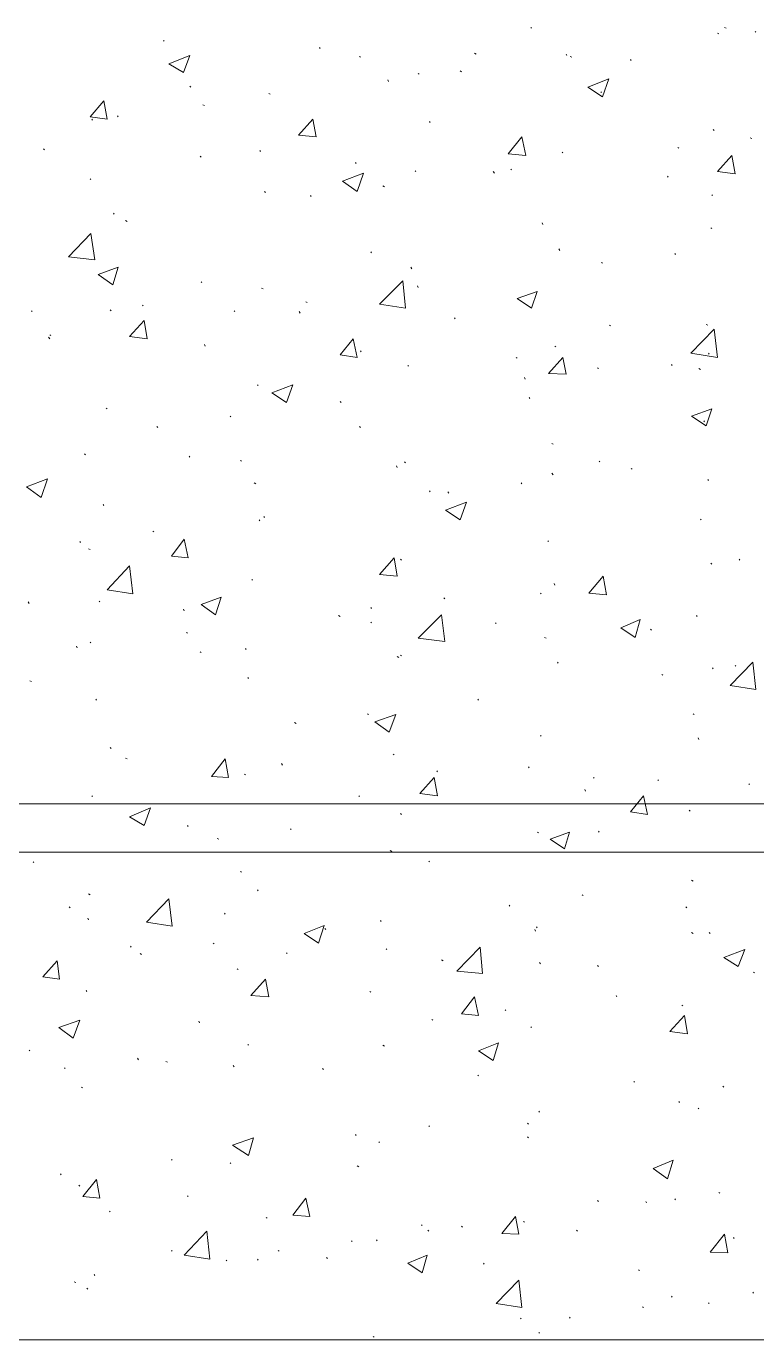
# Model space of a CAD drawing. Header units: millimetres. Extents: x 2928 to 3112, y 1220 to 1280.
# Drawn here: x 2967.323 to 2968.837, y 1240.79 to 1243.511 of the extents above; entities that cross this region are included whole.
import ezdxf

# ---------------------------------------------------------------- set-up
doc = ezdxf.new("R2010")
doc.units = ezdxf.units.MM

msp = doc.modelspace()

# ---------------------------------------------------------------- linework, layer by layer
at = {"color": 253, "linetype": 'Continuous', "lineweight": 5, "true_color": 0x9a9a9a}
for points in [[(2940.97965, 1262.56226), (2981.54689, 1262.56226), (2981.54689, 1240.79028), (2940.97965, 1240.79028)], [(2941.98633, 1261.55224), (2980.53854, 1261.55224), (2980.53854, 1241.8003), (2941.98633, 1241.8003)]]:
    msp.add_lwpolyline(points, close=True, dxfattribs=at)
msp.add_lwpolyline([(2961.3116, 1241.9003), (2980.43854, 1241.9003), (2980.43854, 1247.74538), (2972.27343, 1247.74538), (2972.27343, 1256.61384), (2980.43854, 1256.61384), (2980.43854, 1261.45224), (2961.3116, 1261.45224), (2961.3116, 1249.1904)], dxfattribs=at)
at = {"color": 92, "linetype": 'Continuous', "lineweight": 13, "true_color": 0x00b800}
for points in [[(2968.37004, 1243.50699), (2968.36837, 1243.50865), (2968.36837, 1243.50865)], [(2968.75838, 1243.49532), (2968.75504, 1243.49699), (2968.75504, 1243.49699)], [(2968.77338, 1243.50699), (2968.77004, 1243.50865), (2968.77004, 1243.50865)], [(2968.83504, 1243.49865), (2968.83338, 1243.50032), (2968.83338, 1243.50032)], [(2967.60836, 1243.48032), (2967.60669, 1243.48199), (2967.60669, 1243.48199)], [(2967.9317, 1243.46532), (2967.93003, 1243.46699), (2967.93003, 1243.46699)], [(2967.61836, 1243.43365), (2967.66169, 1243.45032), (2967.66169, 1243.45032)], [(2967.64836, 1243.41532), (2967.66169, 1243.45032), (2967.66169, 1243.45032)], [(2968.01503, 1243.44699), (2968.01337, 1243.44865), (2968.01337, 1243.44865)], [(2968.25504, 1243.45365), (2968.2517, 1243.45532), (2968.2517, 1243.45532)], [(2968.44337, 1243.45032), (2968.4417, 1243.45365), (2968.4417, 1243.45365)], [(2968.45337, 1243.44699), (2968.45004, 1243.44865), (2968.45004, 1243.44865)], [(2968.57671, 1243.44032), (2968.57504, 1243.44199), (2968.57504, 1243.44199)], [(2967.61836, 1243.43365), (2967.64836, 1243.41532), (2967.64836, 1243.41532)], [(2968.1367, 1243.41199), (2968.13503, 1243.41365), (2968.13503, 1243.41365)], [(2968.22503, 1243.41699), (2968.2217, 1243.41865), (2968.2217, 1243.41865)], [(2967.66336, 1243.38532), (2967.66169, 1243.38698), (2967.66169, 1243.38698)], [(2968.07337, 1243.39699), (2968.0717, 1243.40032), (2968.0717, 1243.40032)], [(2968.48671, 1243.38532), (2968.53004, 1243.40199), (2968.53004, 1243.40199)], [(2968.48671, 1243.38532), (2968.51671, 1243.36532), (2968.51671, 1243.36532)], [(2968.51671, 1243.36532), (2968.53004, 1243.40199), (2968.53004, 1243.40199)], [(2967.45502, 1243.32365), (2967.48336, 1243.35698), (2967.48336, 1243.35698)], [(2967.49002, 1243.31865), (2967.48336, 1243.35698), (2967.48336, 1243.35698)], [(2967.82836, 1243.37032), (2967.82503, 1243.37198), (2967.82503, 1243.37198)], [(2968.51504, 1243.37365), (2968.51337, 1243.37532), (2968.51337, 1243.37532)], [(2967.69169, 1243.34698), (2967.68836, 1243.34865), (2967.68836, 1243.34865)], [(2967.45502, 1243.32365), (2967.49002, 1243.31865), (2967.49002, 1243.31865)], [(2967.46002, 1243.31698), (2967.45836, 1243.31865), (2967.45836, 1243.31865)], [(2967.51336, 1243.32365), (2967.51169, 1243.32532), (2967.51169, 1243.32532)], [(2967.8867, 1243.28532), (2967.9167, 1243.31865), (2967.9167, 1243.31865)], [(2967.92336, 1243.28198), (2967.9167, 1243.31865), (2967.9167, 1243.31865)], [(2968.16003, 1243.31198), (2968.15837, 1243.31365), (2968.15837, 1243.31365)], [(2967.8867, 1243.28532), (2967.92336, 1243.28198), (2967.92336, 1243.28198)], [(2968.3217, 1243.24698), (2968.35004, 1243.28198), (2968.35004, 1243.28198)], [(2968.35837, 1243.24365), (2968.35004, 1243.28198), (2968.35004, 1243.28198)], [(2968.74838, 1243.29532), (2968.74671, 1243.29698), (2968.74671, 1243.29698)], [(2968.82671, 1243.27865), (2968.82338, 1243.28032), (2968.82338, 1243.28032)], [(2967.36002, 1243.25532), (2967.35836, 1243.25698), (2967.35836, 1243.25698)], [(2967.80836, 1243.25198), (2967.8067, 1243.25365), (2967.8067, 1243.25365)], [(2968.43504, 1243.24865), (2968.43337, 1243.25032), (2968.43337, 1243.25032)], [(2968.67504, 1243.25865), (2968.67337, 1243.26032), (2968.67337, 1243.26032)], [(2967.68503, 1243.24032), (2967.68336, 1243.24198), (2967.68336, 1243.24198)], [(2968.0067, 1243.22698), (2968.00503, 1243.22865), (2968.00503, 1243.22865)], [(2968.3217, 1243.24698), (2968.35837, 1243.24365), (2968.35837, 1243.24365)], [(2968.75504, 1243.21032), (2968.78504, 1243.24365), (2968.78504, 1243.24365)], [(2968.79171, 1243.20532), (2968.78504, 1243.24365), (2968.78504, 1243.24365)], [(2967.45669, 1243.19365), (2967.45502, 1243.19532), (2967.45502, 1243.19532)], [(2967.97836, 1243.19032), (2968.0217, 1243.20698), (2968.0217, 1243.20698)], [(2968.00837, 1243.16865), (2968.0217, 1243.20698), (2968.0217, 1243.20698)], [(2968.13003, 1243.21032), (2968.12837, 1243.21198), (2968.12837, 1243.21198)], [(2968.29337, 1243.20698), (2968.29004, 1243.21032), (2968.29004, 1243.21032)], [(2968.32837, 1243.21365), (2968.3267, 1243.21532), (2968.3267, 1243.21532)], [(2968.65337, 1243.19865), (2968.65171, 1243.20032), (2968.65171, 1243.20032)], [(2968.75504, 1243.21032), (2968.79171, 1243.20532), (2968.79171, 1243.20532)], [(2967.81836, 1243.16698), (2967.8167, 1243.16865), (2967.8167, 1243.16865)], [(2967.97836, 1243.19032), (2968.00837, 1243.16865), (2968.00837, 1243.16865)], [(2968.06503, 1243.17865), (2968.0617, 1243.18032), (2968.0617, 1243.18032)], [(2967.91336, 1243.15865), (2967.9117, 1243.16031), (2967.9117, 1243.16031)], [(2968.74504, 1243.16031), (2968.74338, 1243.16198), (2968.74338, 1243.16198)], [(2967.50502, 1243.12198), (2967.50336, 1243.12365), (2967.50336, 1243.12365)], [(2967.53169, 1243.10698), (2967.52836, 1243.10865), (2967.52836, 1243.10865)], [(2968.39337, 1243.10031), (2968.3917, 1243.10365), (2968.3917, 1243.10365)], [(2968.74338, 1243.09198), (2968.74171, 1243.09365), (2968.74171, 1243.09365)], [(2967.41002, 1243.03365), (2967.45669, 1243.08198), (2967.45669, 1243.08198)], [(2967.46502, 1243.02698), (2967.45669, 1243.08198), (2967.45669, 1243.08198)], [(2967.41002, 1243.03365), (2967.46502, 1243.02698), (2967.46502, 1243.02698)], [(2968.03837, 1243.04198), (2968.0367, 1243.04365), (2968.0367, 1243.04365)], [(2968.42837, 1243.04698), (2968.4267, 1243.05031), (2968.4267, 1243.05031)], [(2968.66837, 1243.03865), (2968.66671, 1243.04031), (2968.66671, 1243.04031)], [(2967.47169, 1242.99698), (2967.51336, 1243.01198), (2967.51336, 1243.01198)], [(2967.50169, 1242.97531), (2967.51336, 1243.01198), (2967.51336, 1243.01198)], [(2968.1217, 1243.00865), (2968.12003, 1243.01198), (2968.12003, 1243.01198)], [(2968.51671, 1243.02031), (2968.51504, 1243.02198), (2968.51504, 1243.02198)], [(2967.47169, 1242.99698), (2967.50169, 1242.97531), (2967.50169, 1242.97531)], [(2967.68669, 1242.98031), (2967.68503, 1242.98198), (2967.68503, 1242.98198)], [(2968.05503, 1242.93531), (2968.10337, 1242.98365), (2968.10337, 1242.98365)], [(2968.10837, 1242.92698), (2968.10337, 1242.98365), (2968.10337, 1242.98365)], [(2967.81336, 1242.96698), (2967.81003, 1242.96865), (2967.81003, 1242.96865)], [(2968.13503, 1242.97031), (2968.13337, 1242.97365), (2968.13337, 1242.97365)], [(2968.34004, 1242.94698), (2968.3817, 1242.96198), (2968.3817, 1242.96198)], [(2968.37004, 1242.92698), (2968.3817, 1242.96198), (2968.3817, 1242.96198)], [(2967.33502, 1242.92031), (2967.33336, 1242.92198), (2967.33336, 1242.92198)], [(2967.49836, 1242.92198), (2967.49669, 1242.92364), (2967.49669, 1242.92364)], [(2967.56503, 1242.93198), (2967.56336, 1242.93365), (2967.56336, 1242.93365)], [(2967.75503, 1242.92031), (2967.75336, 1242.92198), (2967.75336, 1242.92198)], [(2967.90503, 1242.93865), (2967.9017, 1242.94031), (2967.9017, 1242.94031)], [(2968.05503, 1242.93531), (2968.10837, 1242.92698), (2968.10837, 1242.92698)], [(2968.34004, 1242.94698), (2968.37004, 1242.92698), (2968.37004, 1242.92698)], [(2967.53669, 1242.86864), (2967.56669, 1242.90198), (2967.56669, 1242.90198)], [(2967.57336, 1242.86364), (2967.56669, 1242.90198), (2967.56669, 1242.90198)], [(2967.89003, 1242.91698), (2967.88836, 1242.92031), (2967.88836, 1242.92031)], [(2968.2117, 1242.90531), (2968.21003, 1242.90698), (2968.21003, 1242.90698)], [(2967.37336, 1242.87031), (2967.37169, 1242.87198), (2967.37169, 1242.87198)], [(2967.53669, 1242.86864), (2967.57336, 1242.86364), (2967.57336, 1242.86364)], [(2968.53337, 1242.89031), (2968.53171, 1242.89198), (2968.53171, 1242.89198)], [(2968.70004, 1242.83364), (2968.74838, 1242.88364), (2968.74838, 1242.88364)], [(2968.73504, 1242.89198), (2968.73171, 1242.89364), (2968.73171, 1242.89364)], [(2968.75504, 1242.82531), (2968.74838, 1242.88364), (2968.74838, 1242.88364)], [(2967.37169, 1242.86364), (2967.36836, 1242.86698), (2967.36836, 1242.86698)], [(2967.69336, 1242.84864), (2967.69169, 1242.85198), (2967.69169, 1242.85198)], [(2967.97336, 1242.83031), (2968.00003, 1242.86364), (2968.00003, 1242.86364)], [(2968.00837, 1242.82531), (2968.00003, 1242.86364), (2968.00003, 1242.86364)], [(2968.42004, 1242.84698), (2968.41837, 1242.84864), (2968.41837, 1242.84864)], [(2967.97336, 1242.83031), (2968.00837, 1242.82531), (2968.00837, 1242.82531)], [(2968.0167, 1242.83698), (2968.01503, 1242.83864), (2968.01503, 1242.83864)], [(2968.34004, 1242.82364), (2968.33837, 1242.82531), (2968.33837, 1242.82531)], [(2968.40504, 1242.79198), (2968.43504, 1242.82531), (2968.43504, 1242.82531)], [(2968.4417, 1242.79031), (2968.43504, 1242.82531), (2968.43504, 1242.82531)], [(2968.70004, 1242.83364), (2968.75504, 1242.82531), (2968.75504, 1242.82531)], [(2968.73838, 1242.83198), (2968.73671, 1242.83364), (2968.73671, 1242.83364)], [(2968.11503, 1242.80698), (2968.11337, 1242.80864), (2968.11337, 1242.80864)], [(2968.40504, 1242.79198), (2968.4417, 1242.79031), (2968.4417, 1242.79031)], [(2968.50837, 1242.80198), (2968.50671, 1242.80364), (2968.50671, 1242.80364)], [(2968.66171, 1242.80864), (2968.66004, 1242.81031), (2968.66004, 1242.81031)], [(2968.72004, 1242.80031), (2968.71671, 1242.80198), (2968.71671, 1242.80198)], [(2967.80336, 1242.76698), (2967.8017, 1242.76864), (2967.8017, 1242.76864)], [(2967.8317, 1242.75198), (2967.87503, 1242.76864), (2967.87503, 1242.76864)], [(2967.8617, 1242.73198), (2967.87503, 1242.76864), (2967.87503, 1242.76864)], [(2968.3567, 1242.78031), (2968.35504, 1242.78364), (2968.35504, 1242.78364)], [(2967.8317, 1242.75198), (2967.8617, 1242.73198), (2967.8617, 1242.73198)], [(2967.97503, 1242.73198), (2967.97336, 1242.73364), (2967.97336, 1242.73364)], [(2968.3667, 1242.74031), (2968.36504, 1242.74198), (2968.36504, 1242.74198)], [(2967.49002, 1242.71864), (2967.48836, 1242.72031), (2967.48836, 1242.72031)], [(2968.70171, 1242.70364), (2968.74338, 1242.71864), (2968.74338, 1242.71864)], [(2968.73171, 1242.68364), (2968.74338, 1242.71864), (2968.74338, 1242.71864)], [(2967.59503, 1242.68031), (2967.59336, 1242.68197), (2967.59336, 1242.68197)], [(2967.74669, 1242.70198), (2967.74503, 1242.70364), (2967.74503, 1242.70364)], [(2968.01503, 1242.68031), (2968.01337, 1242.68197), (2968.01337, 1242.68197)], [(2968.70171, 1242.70364), (2968.73171, 1242.68364), (2968.73171, 1242.68364)], [(2968.72838, 1242.69197), (2968.72671, 1242.69364), (2968.72671, 1242.69364)], [(2967.44502, 1242.62364), (2967.44336, 1242.62531), (2967.44336, 1242.62531)], [(2968.41504, 1242.64531), (2968.4117, 1242.64697), (2968.4117, 1242.64697)], [(2967.66169, 1242.61864), (2967.66003, 1242.62031), (2967.66003, 1242.62031)], [(2967.76836, 1242.61031), (2967.7667, 1242.61197), (2967.7667, 1242.61197)], [(2968.0917, 1242.59697), (2968.09003, 1242.60031), (2968.09003, 1242.60031)], [(2968.10837, 1242.60697), (2968.1067, 1242.60864), (2968.1067, 1242.60864)], [(2968.51171, 1242.60864), (2968.51004, 1242.61031), (2968.51004, 1242.61031)], [(2968.57837, 1242.59364), (2968.57671, 1242.59531), (2968.57671, 1242.59531)], [(2967.32336, 1242.55697), (2967.36669, 1242.57364), (2967.36669, 1242.57364)], [(2967.35336, 1242.53531), (2967.36669, 1242.57364), (2967.36669, 1242.57364)], [(2968.41504, 1242.58197), (2968.4117, 1242.58531), (2968.4117, 1242.58531)], [(2968.73671, 1242.57031), (2968.73504, 1242.57197), (2968.73504, 1242.57197)], [(2967.32336, 1242.55697), (2967.35336, 1242.53531), (2967.35336, 1242.53531)], [(2967.79836, 1242.56364), (2967.79503, 1242.56531), (2967.79503, 1242.56531)], [(2968.16003, 1242.54697), (2968.15837, 1242.54864), (2968.15837, 1242.54864)], [(2968.19837, 1242.54364), (2968.1967, 1242.54697), (2968.1967, 1242.54697)], [(2968.35004, 1242.56364), (2968.34837, 1242.56531), (2968.34837, 1242.56531)], [(2967.48336, 1242.51864), (2967.48169, 1242.52031), (2967.48169, 1242.52031)], [(2968.1917, 1242.50864), (2968.23504, 1242.52531), (2968.23504, 1242.52531)], [(2968.2217, 1242.48864), (2968.23504, 1242.52531), (2968.23504, 1242.52531)], [(2967.8067, 1242.48697), (2967.80503, 1242.48864), (2967.80503, 1242.48864)], [(2967.8167, 1242.49364), (2967.81503, 1242.49531), (2967.81503, 1242.49531)], [(2968.1917, 1242.50864), (2968.2217, 1242.48864), (2968.2217, 1242.48864)], [(2968.72171, 1242.48864), (2968.72004, 1242.49031), (2968.72004, 1242.49031)], [(2967.58669, 1242.46364), (2967.58503, 1242.46531), (2967.58503, 1242.46531)], [(2967.43502, 1242.44197), (2967.43336, 1242.44364), (2967.43336, 1242.44364)], [(2967.62336, 1242.41364), (2967.65003, 1242.44864), (2967.65003, 1242.44864)], [(2967.65836, 1242.4103), (2967.65003, 1242.44864), (2967.65003, 1242.44864)], [(2968.40504, 1242.44364), (2968.40337, 1242.4453), (2968.40337, 1242.4453)], [(2967.45502, 1242.42697), (2967.45169, 1242.42864), (2967.45169, 1242.42864)], [(2967.62336, 1242.41364), (2967.65836, 1242.4103), (2967.65836, 1242.4103)], [(2968.05503, 1242.3753), (2968.08503, 1242.4103), (2968.08503, 1242.4103)], [(2968.0917, 1242.37197), (2968.08503, 1242.4103), (2968.08503, 1242.4103)], [(2968.10003, 1242.4053), (2968.09837, 1242.40697), (2968.09837, 1242.40697)], [(2968.80171, 1242.4053), (2968.80004, 1242.40697), (2968.80004, 1242.40697)], [(2967.49002, 1242.34364), (2967.53669, 1242.39364), (2967.53669, 1242.39364)], [(2967.54336, 1242.3353), (2967.53669, 1242.39364), (2967.53669, 1242.39364)], [(2968.74338, 1242.39697), (2968.74171, 1242.39864), (2968.74171, 1242.39864)], [(2967.7917, 1242.36364), (2967.79003, 1242.3653), (2967.79003, 1242.3653)], [(2968.05503, 1242.3753), (2968.0917, 1242.37197), (2968.0917, 1242.37197)], [(2968.41837, 1242.35364), (2968.4167, 1242.35697), (2968.4167, 1242.35697)], [(2968.48837, 1242.33697), (2968.51837, 1242.37197), (2968.51837, 1242.37197)], [(2968.52504, 1242.33364), (2968.51837, 1242.37197), (2968.51837, 1242.37197)], [(2967.49002, 1242.34364), (2967.54336, 1242.3353), (2967.54336, 1242.3353)], [(2967.68503, 1242.31364), (2967.72669, 1242.32864), (2967.72669, 1242.32864)], [(2967.71503, 1242.29197), (2967.72669, 1242.32864), (2967.72669, 1242.32864)], [(2968.19003, 1242.3253), (2968.18837, 1242.32697), (2968.18837, 1242.32697)], [(2968.39004, 1242.3353), (2968.38837, 1242.33697), (2968.38837, 1242.33697)], [(2968.48837, 1242.33697), (2968.52504, 1242.33364), (2968.52504, 1242.33364)], [(2967.32836, 1242.3153), (2967.32669, 1242.31864), (2967.32669, 1242.31864)], [(2967.47502, 1242.31864), (2967.47336, 1242.3203), (2967.47336, 1242.3203)], [(2967.65003, 1242.3003), (2967.64836, 1242.30364), (2967.64836, 1242.30364)], [(2967.68503, 1242.31364), (2967.71503, 1242.29197), (2967.71503, 1242.29197)], [(2968.03837, 1242.3053), (2968.0367, 1242.30697), (2968.0367, 1242.30697)], [(2967.97336, 1242.28864), (2967.97003, 1242.2903), (2967.97003, 1242.2903)], [(2968.03837, 1242.2753), (2968.0367, 1242.27697), (2968.0367, 1242.27697)], [(2968.13503, 1242.24364), (2968.18337, 1242.29197), (2968.18337, 1242.29197)], [(2968.19003, 1242.23697), (2968.18337, 1242.29197), (2968.18337, 1242.29197)], [(2968.2967, 1242.27364), (2968.29504, 1242.2753), (2968.29504, 1242.2753)], [(2968.55504, 1242.2653), (2968.59504, 1242.28197), (2968.59504, 1242.28197)], [(2968.58504, 1242.2453), (2968.59504, 1242.28197), (2968.59504, 1242.28197)], [(2968.71338, 1242.28864), (2968.71171, 1242.2903), (2968.71171, 1242.2903)], [(2967.65669, 1242.25364), (2967.65503, 1242.2553), (2967.65503, 1242.2553)], [(2968.13503, 1242.24364), (2968.19003, 1242.23697), (2968.19003, 1242.23697)], [(2968.40004, 1242.24364), (2968.3967, 1242.2453), (2968.3967, 1242.2453)], [(2968.55504, 1242.2653), (2968.58504, 1242.2453), (2968.58504, 1242.2453)], [(2968.61837, 1242.2603), (2968.61671, 1242.26197), (2968.61671, 1242.26197)], [(2967.42836, 1242.22363), (2967.42669, 1242.22697), (2967.42669, 1242.22697)], [(2967.45669, 1242.23364), (2967.45502, 1242.2353), (2967.45502, 1242.2353)], [(2967.68503, 1242.21363), (2967.68336, 1242.2153), (2967.68336, 1242.2153)], [(2967.77836, 1242.2203), (2967.7767, 1242.22197), (2967.7767, 1242.22197)], [(2968.09503, 1242.20363), (2968.0917, 1242.2053), (2968.0917, 1242.2053)], [(2968.10003, 1242.20697), (2968.09837, 1242.20863), (2968.09837, 1242.20863)], [(2968.42504, 1242.19197), (2968.42337, 1242.19363), (2968.42337, 1242.19363)], [(2968.78171, 1242.1453), (2968.82838, 1242.19363), (2968.82838, 1242.19363)], [(2968.83504, 1242.13697), (2968.82838, 1242.19363), (2968.82838, 1242.19363)], [(2967.78336, 1242.1603), (2967.7817, 1242.16197), (2967.7817, 1242.16197)], [(2968.64171, 1242.16697), (2968.64004, 1242.16863), (2968.64004, 1242.16863)], [(2968.74671, 1242.1803), (2968.74504, 1242.18197), (2968.74504, 1242.18197)], [(2968.79338, 1242.1853), (2968.79171, 1242.18697), (2968.79171, 1242.18697)], [(2967.33336, 1242.15363), (2967.33002, 1242.1553), (2967.33002, 1242.1553)], [(2968.78171, 1242.1453), (2968.83504, 1242.13697), (2968.83504, 1242.13697)], [(2967.46836, 1242.1153), (2967.46669, 1242.11697), (2967.46669, 1242.11697)], [(2968.26004, 1242.1153), (2968.25837, 1242.11697), (2968.25837, 1242.11697)], [(2968.0317, 1242.0853), (2968.03003, 1242.08697), (2968.03003, 1242.08697)], [(2968.04503, 1242.0703), (2968.08837, 1242.0853), (2968.08837, 1242.0853)], [(2968.07503, 1242.04863), (2968.08837, 1242.0853), (2968.08837, 1242.0853)], [(2968.70671, 1242.0853), (2968.70504, 1242.08697), (2968.70504, 1242.08697)], [(2967.8817, 1242.06697), (2967.87836, 1242.06863), (2967.87836, 1242.06863)], [(2968.04503, 1242.0703), (2968.07503, 1242.04863), (2968.07503, 1242.04863)], [(2968.39004, 1242.0403), (2968.38837, 1242.04197), (2968.38837, 1242.04197)], [(2968.71671, 1242.03363), (2968.71504, 1242.03697), (2968.71504, 1242.03697)], [(2967.49836, 1242.0153), (2967.49669, 1242.01697), (2967.49669, 1242.01697)], [(2968.08503, 1242.00197), (2968.08337, 1242.00363), (2968.08337, 1242.00363)], [(2967.53169, 1241.99363), (2967.52836, 1241.9953), (2967.52836, 1241.9953)], [(2967.70669, 1241.95696), (2967.73503, 1241.99363), (2967.73503, 1241.99363)], [(2967.74169, 1241.9553), (2967.73503, 1241.99363), (2967.73503, 1241.99363)], [(2967.85336, 1241.9803), (2967.8517, 1241.98363), (2967.8517, 1241.98363)], [(2968.36504, 1241.9753), (2968.36337, 1241.97696), (2968.36337, 1241.97696)], [(2967.70669, 1241.95696), (2967.74169, 1241.9553), (2967.74169, 1241.9553)], [(2967.7767, 1241.9603), (2967.77503, 1241.96196), (2967.77503, 1241.96196)], [(2968.13837, 1241.92196), (2968.16837, 1241.9553), (2968.16837, 1241.9553)], [(2968.17503, 1241.91696), (2968.16837, 1241.9553), (2968.16837, 1241.9553)], [(2968.17503, 1241.96696), (2968.17337, 1241.96863), (2968.17337, 1241.96863)], [(2968.50004, 1241.95363), (2968.49837, 1241.9553), (2968.49837, 1241.9553)], [(2968.63337, 1241.94863), (2968.63171, 1241.9503), (2968.63171, 1241.9503)], [(2967.46002, 1241.9153), (2967.45836, 1241.91696), (2967.45836, 1241.91696)], [(2968.01337, 1241.9153), (2968.0117, 1241.91696), (2968.0117, 1241.91696)], [(2968.13837, 1241.92196), (2968.17503, 1241.91696), (2968.17503, 1241.91696)], [(2968.48171, 1241.92696), (2968.48004, 1241.9303), (2968.48004, 1241.9303)], [(2968.57504, 1241.88363), (2968.60171, 1241.91696), (2968.60171, 1241.91696)], [(2968.61004, 1241.87863), (2968.60171, 1241.91696), (2968.60171, 1241.91696)], [(2968.82171, 1241.9403), (2968.82004, 1241.94196), (2968.82004, 1241.94196)], [(2967.53669, 1241.87363), (2967.58003, 1241.89196), (2967.58003, 1241.89196)], [(2967.56669, 1241.8553), (2967.58003, 1241.89196), (2967.58003, 1241.89196)], [(2967.53669, 1241.87363), (2967.56669, 1241.8553), (2967.56669, 1241.8553)], [(2968.10003, 1241.87863), (2968.09837, 1241.8803), (2968.09837, 1241.8803)], [(2968.57504, 1241.88363), (2968.61004, 1241.87863), (2968.61004, 1241.87863)], [(2968.69838, 1241.8853), (2968.69671, 1241.88696), (2968.69671, 1241.88696)], [(2967.65836, 1241.85363), (2967.65669, 1241.8553), (2967.65669, 1241.8553)], [(2967.8717, 1241.84696), (2967.87003, 1241.84863), (2967.87003, 1241.84863)], [(2968.38504, 1241.8403), (2968.3817, 1241.84196), (2968.3817, 1241.84196)], [(2968.40837, 1241.82696), (2968.44837, 1241.84196), (2968.44837, 1241.84196)], [(2968.43837, 1241.80696), (2968.44837, 1241.84196), (2968.44837, 1241.84196)], [(2968.51004, 1241.84196), (2968.50837, 1241.84363), (2968.50837, 1241.84363)], [(2967.72169, 1241.82696), (2967.71836, 1241.82863), (2967.71836, 1241.82863)], [(2968.40837, 1241.82696), (2968.43837, 1241.80696), (2968.43837, 1241.80696)], [(2967.33836, 1241.77863), (2967.33669, 1241.7803), (2967.33669, 1241.7803)], [(2968.08003, 1241.80196), (2968.0767, 1241.80363), (2968.0767, 1241.80363)], [(2968.15837, 1241.7803), (2968.1567, 1241.78196), (2968.1567, 1241.78196)], [(2967.76836, 1241.75863), (2967.7667, 1241.76029), (2967.7667, 1241.76029)], [(2968.70504, 1241.74029), (2968.70171, 1241.74196), (2968.70171, 1241.74196)], [(2967.45502, 1241.71196), (2967.45169, 1241.71363), (2967.45169, 1241.71363)], [(2967.57169, 1241.65529), (2967.61836, 1241.70363), (2967.61836, 1241.70363)], [(2967.62503, 1241.64696), (2967.61836, 1241.70363), (2967.61836, 1241.70363)], [(2967.80336, 1241.72029), (2967.8017, 1241.72196), (2967.8017, 1241.72196)], [(2968.47671, 1241.71029), (2968.47504, 1241.71196), (2968.47504, 1241.71196)], [(2967.41336, 1241.68529), (2967.41169, 1241.68696), (2967.41169, 1241.68696)], [(2967.73503, 1241.67196), (2967.73336, 1241.67363), (2967.73336, 1241.67363)], [(2968.32504, 1241.68863), (2968.32337, 1241.69029), (2968.32337, 1241.69029)], [(2968.69171, 1241.68529), (2968.69004, 1241.68696), (2968.69004, 1241.68696)], [(2967.45169, 1241.66029), (2967.45002, 1241.66363), (2967.45002, 1241.66363)], [(2967.57169, 1241.65529), (2967.62503, 1241.64696), (2967.62503, 1241.64696)], [(2967.89836, 1241.63196), (2967.94003, 1241.64863), (2967.94003, 1241.64863)], [(2967.92836, 1241.61196), (2967.94003, 1241.64863), (2967.94003, 1241.64863)], [(2968.05837, 1241.65696), (2968.0567, 1241.65863), (2968.0567, 1241.65863)], [(2968.3817, 1241.64363), (2968.38004, 1241.64529), (2968.38004, 1241.64529)], [(2967.89836, 1241.63196), (2967.92836, 1241.61196), (2967.92836, 1241.61196)], [(2967.94336, 1241.64029), (2967.9417, 1241.64196), (2967.9417, 1241.64196)], [(2968.37837, 1241.63696), (2968.3767, 1241.64029), (2968.3767, 1241.64029)], [(2968.70504, 1241.63196), (2968.70171, 1241.63363), (2968.70171, 1241.63363)], [(2968.74004, 1241.63196), (2968.73838, 1241.63363), (2968.73838, 1241.63363)], [(2967.54003, 1241.60363), (2967.53836, 1241.60529), (2967.53836, 1241.60529)], [(2967.56169, 1241.58863), (2967.55836, 1241.59029), (2967.55836, 1241.59029)], [(2967.71169, 1241.61029), (2967.71003, 1241.61196), (2967.71003, 1241.61196)], [(2967.86336, 1241.59029), (2967.8617, 1241.59196), (2967.8617, 1241.59196)], [(2968.07003, 1241.59863), (2968.06837, 1241.60029), (2968.06837, 1241.60029)], [(2968.21503, 1241.55363), (2968.26337, 1241.60363), (2968.26337, 1241.60363)], [(2968.26837, 1241.54863), (2968.26337, 1241.60363), (2968.26337, 1241.60363)], [(2968.76838, 1241.58196), (2968.81171, 1241.59863), (2968.81171, 1241.59863)], [(2968.79838, 1241.56363), (2968.81171, 1241.59863), (2968.81171, 1241.59863)], [(2967.35669, 1241.54196), (2967.38669, 1241.57529), (2967.38669, 1241.57529)], [(2967.39169, 1241.53696), (2967.38669, 1241.57529), (2967.38669, 1241.57529)], [(2968.1867, 1241.57529), (2968.18337, 1241.57696), (2968.18337, 1241.57696)], [(2968.38837, 1241.56863), (2968.3867, 1241.57196), (2968.3867, 1241.57196)], [(2968.50837, 1241.56363), (2968.50671, 1241.56529), (2968.50671, 1241.56529)], [(2968.76838, 1241.58196), (2968.79838, 1241.56363), (2968.79838, 1241.56363)], [(2967.35669, 1241.54196), (2967.39169, 1241.53696), (2967.39169, 1241.53696)], [(2967.7617, 1241.55696), (2967.76003, 1241.55863), (2967.76003, 1241.55863)], [(2967.78836, 1241.50362), (2967.81836, 1241.53696), (2967.81836, 1241.53696)], [(2967.82503, 1241.50029), (2967.81836, 1241.53696), (2967.81836, 1241.53696)], [(2968.21503, 1241.55363), (2968.26837, 1241.54863), (2968.26837, 1241.54863)], [(2968.83171, 1241.55029), (2968.83004, 1241.55196), (2968.83004, 1241.55196)], [(2967.44836, 1241.51196), (2967.44669, 1241.51362), (2967.44669, 1241.51362)], [(2968.0367, 1241.51029), (2968.03503, 1241.51196), (2968.03503, 1241.51196)], [(2967.78836, 1241.50362), (2967.82503, 1241.50029), (2967.82503, 1241.50029)], [(2968.22503, 1241.46529), (2968.2517, 1241.50029), (2968.2517, 1241.50029)], [(2968.26004, 1241.46196), (2968.2517, 1241.50029), (2968.2517, 1241.50029)], [(2968.54671, 1241.50029), (2968.54504, 1241.50362), (2968.54504, 1241.50362)], [(2968.68337, 1241.48196), (2968.68171, 1241.48362), (2968.68171, 1241.48362)], [(2968.16503, 1241.45196), (2968.16337, 1241.45362), (2968.16337, 1241.45362)], [(2968.22503, 1241.46529), (2968.26004, 1241.46196), (2968.26004, 1241.46196)], [(2968.3167, 1241.47196), (2968.31504, 1241.47362), (2968.31504, 1241.47362)], [(2968.65671, 1241.42862), (2968.68671, 1241.46196), (2968.68671, 1241.46196)], [(2968.69337, 1241.42362), (2968.68671, 1241.46196), (2968.68671, 1241.46196)], [(2967.39002, 1241.43696), (2967.43336, 1241.45196), (2967.43336, 1241.45196)], [(2967.39002, 1241.43696), (2967.42002, 1241.41529), (2967.42002, 1241.41529)], [(2967.42002, 1241.41529), (2967.43336, 1241.45196), (2967.43336, 1241.45196)], [(2967.68169, 1241.44696), (2967.68003, 1241.45029), (2967.68003, 1241.45029)], [(2968.37004, 1241.43696), (2968.36837, 1241.43862), (2968.36837, 1241.43862)], [(2968.65671, 1241.42862), (2968.69337, 1241.42362), (2968.69337, 1241.42362)], [(2967.78336, 1241.40029), (2967.7817, 1241.40196), (2967.7817, 1241.40196)], [(2968.06503, 1241.39862), (2968.0617, 1241.40029), (2968.0617, 1241.40029)], [(2968.26004, 1241.38862), (2968.3017, 1241.40529), (2968.3017, 1241.40529)], [(2968.29004, 1241.36862), (2968.3017, 1241.40529), (2968.3017, 1241.40529)], [(2967.33002, 1241.38862), (2967.32836, 1241.39029), (2967.32836, 1241.39029)], [(2967.55503, 1241.37029), (2967.55336, 1241.37362), (2967.55336, 1241.37362)], [(2968.26004, 1241.38862), (2968.29004, 1241.36862), (2968.29004, 1241.36862)], [(2967.40336, 1241.35196), (2967.40169, 1241.35362), (2967.40169, 1241.35362)], [(2967.61503, 1241.36529), (2967.61169, 1241.36696), (2967.61169, 1241.36696)], [(2967.75336, 1241.35529), (2967.75169, 1241.35862), (2967.75169, 1241.35862)], [(2967.93836, 1241.35029), (2967.9367, 1241.35196), (2967.9367, 1241.35196)], [(2968.26004, 1241.33696), (2968.25837, 1241.33862), (2968.25837, 1241.33862)], [(2968.58337, 1241.32362), (2968.58171, 1241.32529), (2968.58171, 1241.32529)], [(2967.44002, 1241.31196), (2967.43669, 1241.31362), (2967.43669, 1241.31362)], [(2968.76838, 1241.31362), (2968.76671, 1241.31529), (2968.76671, 1241.31529)], [(2968.3867, 1241.26195), (2968.38504, 1241.26362), (2968.38504, 1241.26362)], [(2968.67671, 1241.28195), (2968.67504, 1241.28362), (2968.67504, 1241.28362)], [(2968.71671, 1241.26862), (2968.71504, 1241.27029), (2968.71504, 1241.27029)], [(2968.36337, 1241.23695), (2968.3617, 1241.23862), (2968.3617, 1241.23862)], [(2967.75003, 1241.19362), (2967.79336, 1241.20862), (2967.79336, 1241.20862)], [(2967.78336, 1241.17195), (2967.79336, 1241.20862), (2967.79336, 1241.20862)], [(2968.0067, 1241.21362), (2968.00503, 1241.21529), (2968.00503, 1241.21529)], [(2968.15837, 1241.23195), (2968.1567, 1241.23362), (2968.1567, 1241.23362)], [(2968.36337, 1241.20862), (2968.3617, 1241.21029), (2968.3617, 1241.21029)], [(2967.75003, 1241.19362), (2967.78336, 1241.17195), (2967.78336, 1241.17195)], [(2968.05503, 1241.19862), (2968.05337, 1241.20029), (2968.05337, 1241.20029)], [(2967.62503, 1241.16195), (2967.62336, 1241.16362), (2967.62336, 1241.16362)], [(2967.74669, 1241.15529), (2967.74503, 1241.15695), (2967.74503, 1241.15695)], [(2968.62171, 1241.14529), (2968.66337, 1241.16195), (2968.66337, 1241.16195)], [(2968.65171, 1241.12362), (2968.66337, 1241.16195), (2968.66337, 1241.16195)], [(2967.39502, 1241.13195), (2967.39336, 1241.13362), (2967.39336, 1241.13362)], [(2968.0117, 1241.14862), (2968.00837, 1241.15029), (2968.00837, 1241.15029)], [(2968.62171, 1241.14529), (2968.65171, 1241.12362), (2968.65171, 1241.12362)], [(2967.43336, 1241.10862), (2967.43169, 1241.11029), (2967.43169, 1241.11029)], [(2967.44002, 1241.08695), (2967.46836, 1241.12195), (2967.46836, 1241.12195)], [(2967.47502, 1241.08362), (2967.46836, 1241.12195), (2967.46836, 1241.12195)], [(2967.44002, 1241.08695), (2967.47502, 1241.08362), (2967.47502, 1241.08362)], [(2967.65836, 1241.08695), (2967.65669, 1241.08862), (2967.65669, 1241.08862)], [(2967.87503, 1241.04862), (2967.9017, 1241.08362), (2967.9017, 1241.08362)], [(2967.91003, 1241.04528), (2967.9017, 1241.08362), (2967.9017, 1241.08362)], [(2968.50837, 1241.07695), (2968.50671, 1241.07862), (2968.50671, 1241.07862)], [(2968.60837, 1241.07362), (2968.60671, 1241.07695), (2968.60671, 1241.07695)], [(2968.66837, 1241.08029), (2968.66671, 1241.08195), (2968.66671, 1241.08195)], [(2968.76004, 1241.09362), (2968.75838, 1241.09529), (2968.75838, 1241.09529)], [(2967.49669, 1241.05528), (2967.49502, 1241.05695), (2967.49502, 1241.05695)], [(2967.87503, 1241.04862), (2967.91003, 1241.04528), (2967.91003, 1241.04528)], [(2968.30837, 1241.01028), (2968.3367, 1241.04528), (2968.3367, 1241.04528)], [(2968.34337, 1241.00862), (2968.3367, 1241.04528), (2968.3367, 1241.04528)], [(2967.8217, 1241.04195), (2967.82003, 1241.04362), (2967.82003, 1241.04362)], [(2968.14337, 1241.02695), (2968.1417, 1241.02862), (2968.1417, 1241.02862)], [(2968.2267, 1241.02362), (2968.22503, 1241.02528), (2968.22503, 1241.02528)], [(2968.35504, 1241.03362), (2968.35337, 1241.03528), (2968.35337, 1241.03528)], [(2967.65003, 1240.96528), (2967.69669, 1241.01528), (2967.69669, 1241.01528)], [(2967.70336, 1240.95695), (2967.69669, 1241.01528), (2967.69669, 1241.01528)], [(2967.99837, 1240.99362), (2967.9967, 1240.99528), (2967.9967, 1240.99528)], [(2968.05003, 1240.99528), (2968.04837, 1240.99695), (2968.04837, 1240.99695)], [(2968.1567, 1241.01528), (2968.15503, 1241.01695), (2968.15503, 1241.01695)], [(2968.30837, 1241.01028), (2968.34337, 1241.00862), (2968.34337, 1241.00862)], [(2968.46504, 1241.01528), (2968.46337, 1241.01695), (2968.46337, 1241.01695)], [(2968.74004, 1240.97195), (2968.77004, 1241.00862), (2968.77004, 1241.00862)], [(2968.77671, 1240.97028), (2968.77004, 1241.00862), (2968.77004, 1241.00862)], [(2968.79004, 1241.00028), (2968.78838, 1241.00195), (2968.78838, 1241.00195)], [(2967.62503, 1240.97362), (2967.62336, 1240.97528), (2967.62336, 1240.97528)], [(2967.65003, 1240.96528), (2967.70336, 1240.95695), (2967.70336, 1240.95695)], [(2967.8467, 1240.97362), (2967.84503, 1240.97528), (2967.84503, 1240.97528)], [(2968.11337, 1240.94862), (2968.15337, 1240.96528), (2968.15337, 1240.96528)], [(2968.14337, 1240.92862), (2968.15337, 1240.96528), (2968.15337, 1240.96528)], [(2968.74004, 1240.97195), (2968.77671, 1240.97028), (2968.77671, 1240.97028)], [(2967.73836, 1240.95362), (2967.73669, 1240.95528), (2967.73669, 1240.95528)], [(2967.80336, 1240.95528), (2967.8017, 1240.95695), (2967.8017, 1240.95695)], [(2967.9467, 1240.95862), (2967.94503, 1240.96028), (2967.94503, 1240.96028)], [(2968.11337, 1240.94862), (2968.14337, 1240.92862), (2968.14337, 1240.92862)], [(2968.2717, 1240.94695), (2968.27004, 1240.94862), (2968.27004, 1240.94862)], [(2967.42502, 1240.90862), (2967.42169, 1240.91028), (2967.42169, 1240.91028)], [(2967.46502, 1240.92362), (2967.46336, 1240.92528), (2967.46336, 1240.92528)], [(2968.2967, 1240.86528), (2968.34337, 1240.91362), (2968.34337, 1240.91362)], [(2968.35004, 1240.85695), (2968.34337, 1240.91362), (2968.34337, 1240.91362)], [(2968.59337, 1240.93362), (2968.59171, 1240.93528), (2968.59171, 1240.93528)], [(2967.45002, 1240.89528), (2967.44836, 1240.89695), (2967.44836, 1240.89695)], [(2968.83004, 1240.88695), (2968.82838, 1240.88862), (2968.82838, 1240.88862)], [(2968.2967, 1240.86528), (2968.35004, 1240.85695), (2968.35004, 1240.85695)], [(2968.60171, 1240.85695), (2968.60004, 1240.85862), (2968.60004, 1240.85862)], [(2968.66171, 1240.87862), (2968.66004, 1240.88028), (2968.66004, 1240.88028)], [(2968.73838, 1240.86528), (2968.73671, 1240.86695), (2968.73671, 1240.86695)], [(2968.34837, 1240.83362), (2968.3467, 1240.83528), (2968.3467, 1240.83528)], [(2968.45004, 1240.83528), (2968.44837, 1240.83695), (2968.44837, 1240.83695)], [(2968.3867, 1240.80361), (2968.38504, 1240.80528), (2968.38504, 1240.80528)], [(2968.04337, 1240.79528), (2968.0417, 1240.79695), (2968.0417, 1240.79695)]]:
    msp.add_lwpolyline(points, dxfattribs=at)

doc.saveas('drawing.dxf')
